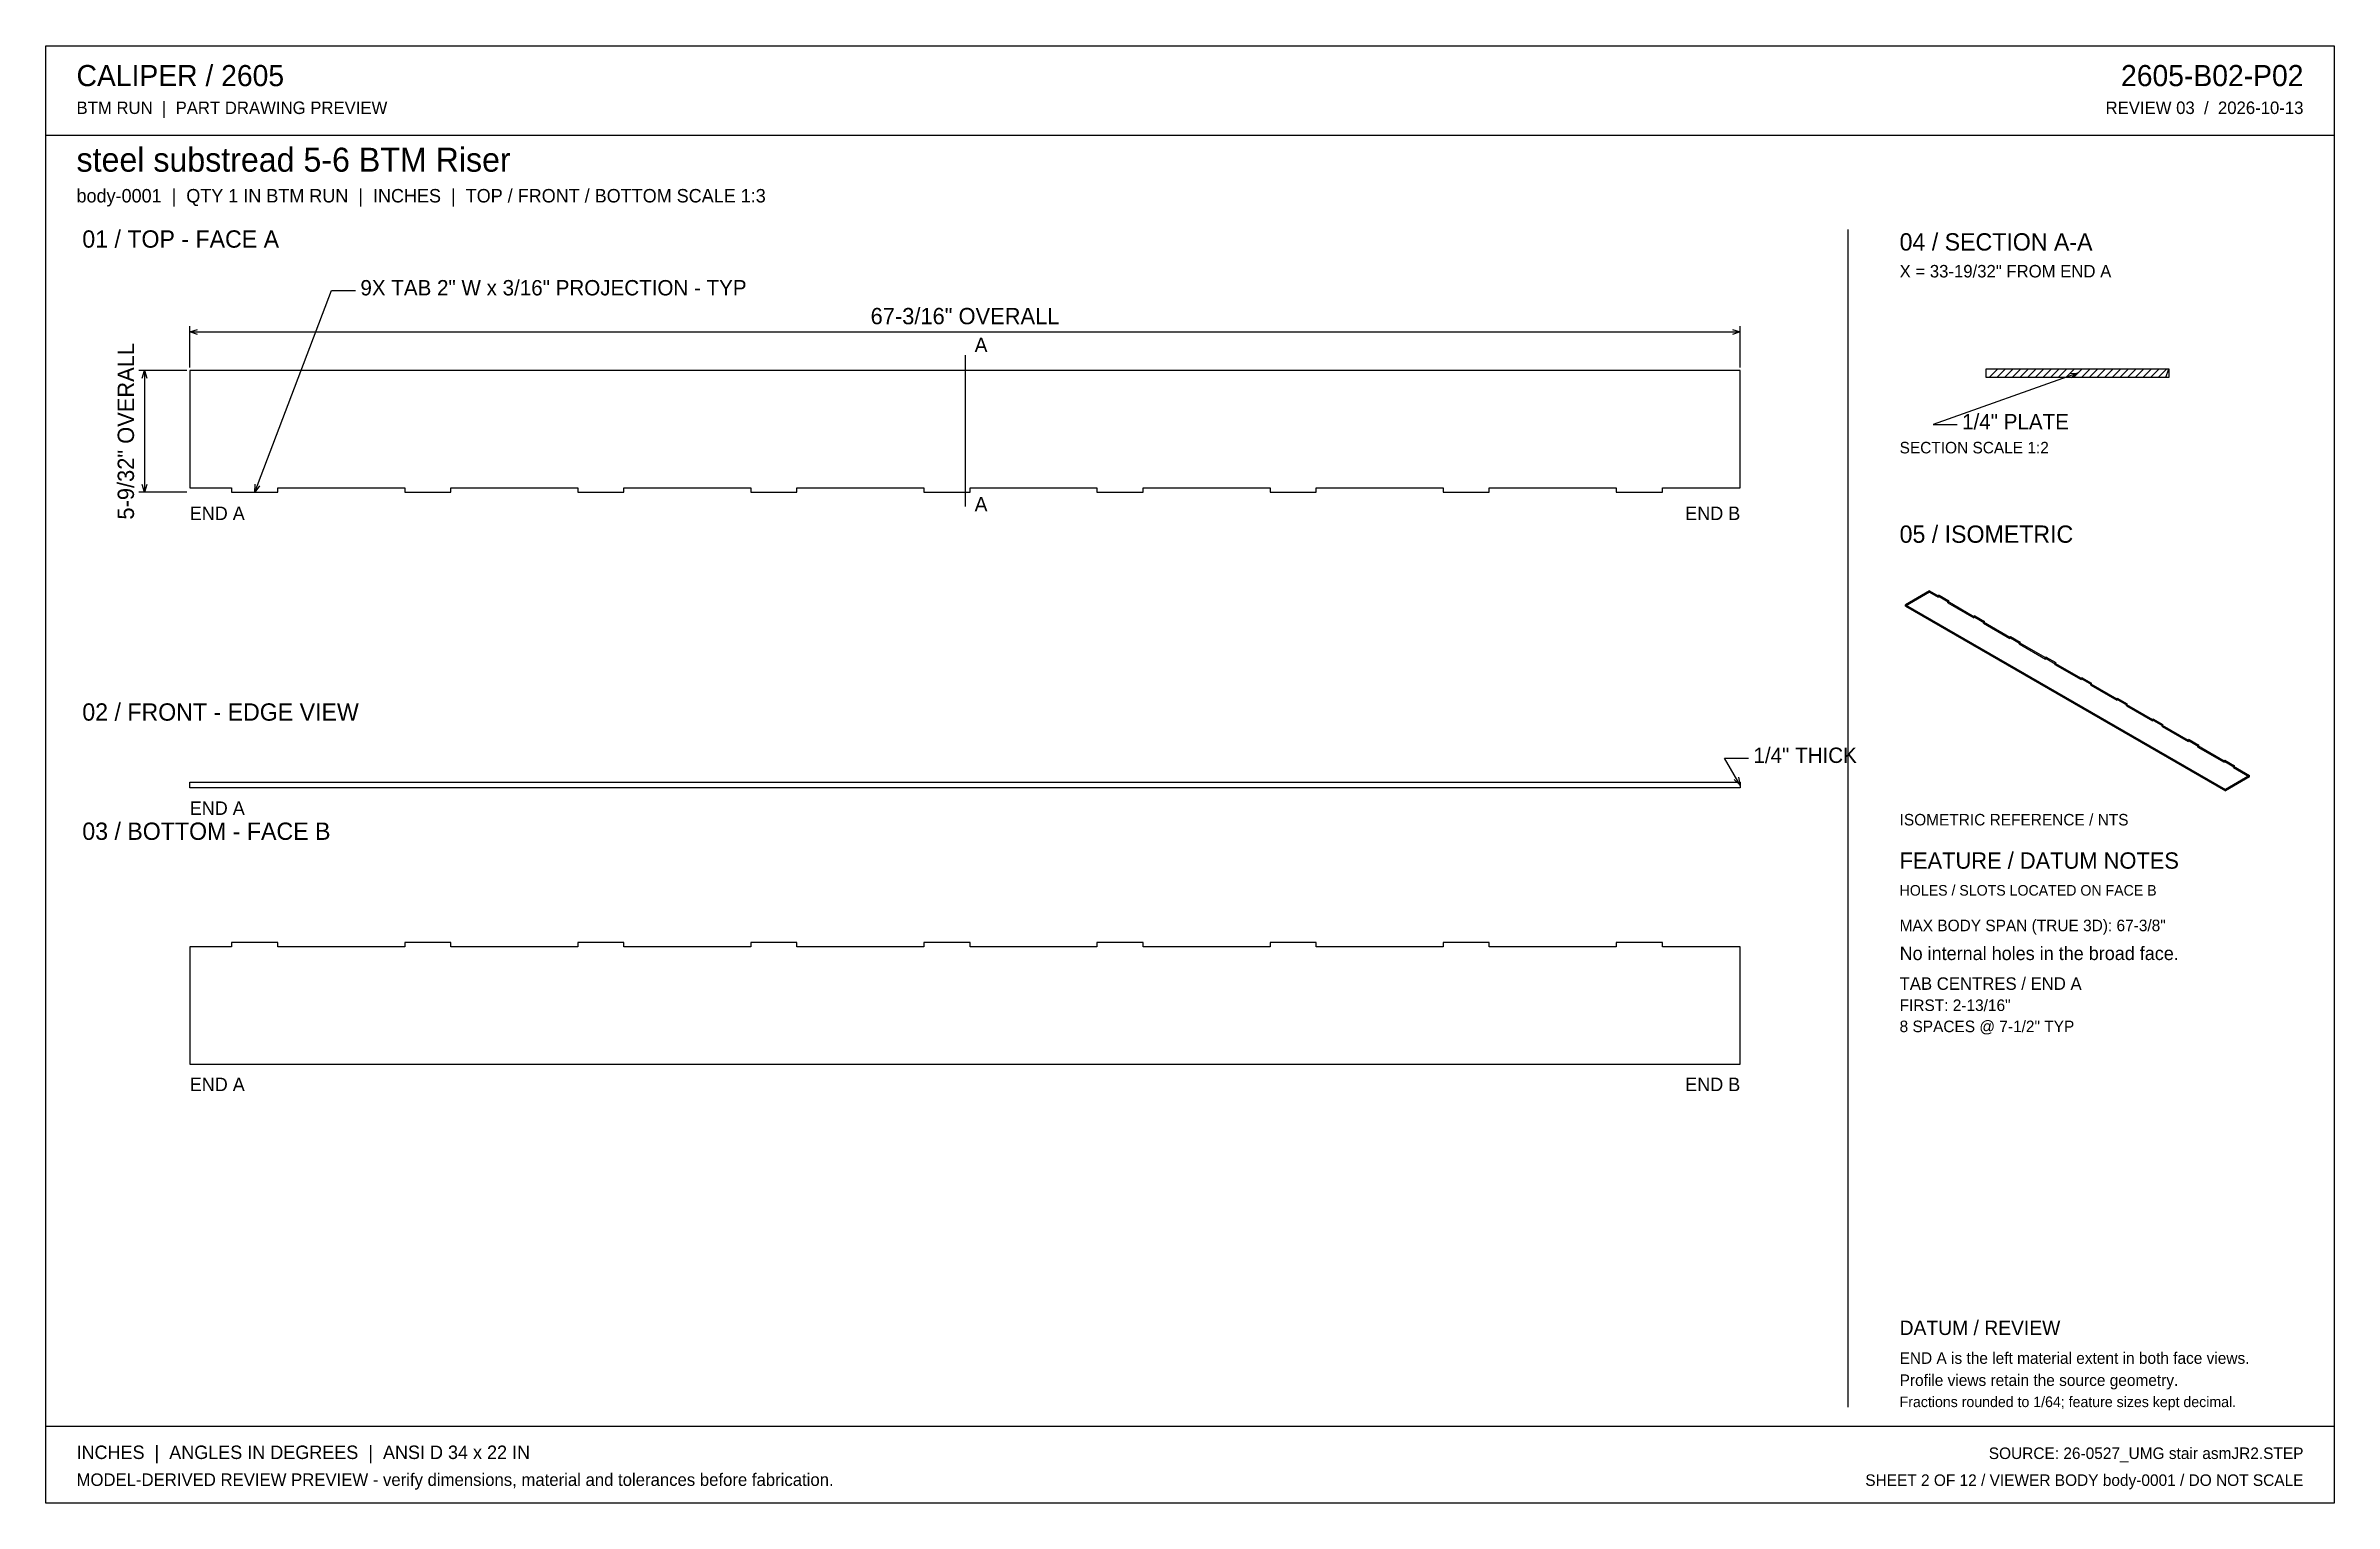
# Model space of a CAD drawing. Header units: inches. Extents: x 1.4 to 100.6, y 1.4 to 64.6.
import ezdxf
from ezdxf.enums import TextEntityAlignment as Align

# ---------------------------------------------------------------- set-up
doc = ezdxf.new("R2010")
doc.units = ezdxf.units.IN
doc.header["$MEASUREMENT"] = 0

msp = doc.modelspace()

# ---------------------------------------------------------------- linework, layer by layer
at = {"layer": 'ANNOTATION'}
for p, q in [((10.469, 45.237), (13.802, 53.972)), ((13.802, 53.972), (14.844, 53.972)), ((7.656, 50.638), (7.656, 52.43)), ((7.656, 52.18), (7.99, 52.284)), ((7.656, 52.18), (74.844, 52.18)), ((7.99, 52.076), (7.656, 52.18)), ((74.51, 52.284), (74.844, 52.18)), ((74.844, 52.18), (74.51, 52.076)), ((74.844, 50.638), (74.844, 52.43)), ((41.25, 51.18), (41.25, 44.612)), ((7.531, 50.513), (5.448, 50.513)), ((5.594, 50.18), (5.698, 50.513)), ((5.698, 50.513), (5.698, 45.237)), ((5.698, 50.513), (5.802, 50.18)), ((89.458, 50.396), (83.208, 48.167)), ((89.109, 50.382), (89.458, 50.396)), ((89.458, 50.396), (89.179, 50.186)), ((83.208, 48.167), (84.25, 48.167)), ((7.531, 45.237), (5.448, 45.237)), ((5.698, 45.237), (5.594, 45.57)), ((5.802, 45.57), (5.698, 45.237)), ((10.469, 45.237), (10.49, 45.585)), ((10.685, 45.511), (10.469, 45.237)), ((74.844, 32.542), (74.167, 33.708)), ((74.167, 33.708), (75.208, 33.708)), ((74.844, 32.542), (74.586, 32.778)), ((74.767, 32.882), (74.844, 32.542))]:
    msp.add_line(p, q, dxfattribs=at)
at = {"layer": 'OUTLINE'}
for p, q in [((1.417, 64.583), (100.583, 64.583)), ((1.417, 1.417), (1.417, 64.583)), ((100.583, 64.583), (100.583, 1.417)), ((1.417, 60.708), (100.583, 60.708)), ((79.5, 56.625), (79.5, 5.583)), ((85.501, 50.583), (93.416, 50.583)), ((85.501, 50.208), (85.501, 50.583)), ((85.626, 50.208), (86.001, 50.583)), ((85.959, 50.208), (86.334, 50.583)), ((86.292, 50.208), (86.667, 50.583)), ((86.626, 50.208), (87.001, 50.583)), ((86.959, 50.208), (87.334, 50.583)), ((87.292, 50.208), (87.667, 50.583)), ((87.626, 50.208), (88.001, 50.583)), ((87.959, 50.208), (88.334, 50.583)), ((88.292, 50.208), (88.667, 50.583)), ((88.626, 50.208), (89.001, 50.583)), ((88.959, 50.208), (89.334, 50.583)), ((89.292, 50.208), (89.667, 50.583)), ((89.626, 50.208), (90.001, 50.583)), ((89.959, 50.208), (90.334, 50.583)), ((90.292, 50.208), (90.667, 50.583)), ((90.626, 50.208), (91.001, 50.583)), ((90.959, 50.208), (91.334, 50.583)), ((91.292, 50.208), (91.667, 50.583)), ((91.626, 50.208), (92.001, 50.583)), ((91.959, 50.208), (92.334, 50.583)), ((92.292, 50.208), (92.667, 50.583)), ((92.626, 50.208), (93.001, 50.583)), ((92.959, 50.208), (93.334, 50.583)), ((93.292, 50.208), (93.416, 50.583)), ((93.416, 50.583), (93.416, 50.208)), ((74.844, 50.513), (7.656, 50.513)), ((7.656, 50.513), (7.656, 45.424)), ((74.844, 45.424), (74.844, 50.513)), ((93.416, 50.208), (85.501, 50.208)), ((7.656, 45.424), (9.469, 45.424)), ((9.469, 45.424), (9.469, 45.237)), ((9.469, 45.237), (11.469, 45.237)), ((11.469, 45.237), (11.469, 45.424)), ((11.469, 45.424), (16.969, 45.424)), ((16.969, 45.424), (16.969, 45.237)), ((16.969, 45.237), (18.969, 45.237)), ((18.969, 45.237), (18.969, 45.424)), ((18.969, 45.424), (24.469, 45.424)), ((24.469, 45.424), (24.469, 45.237)), ((24.469, 45.237), (26.469, 45.237)), ((26.469, 45.237), (26.469, 45.424)), ((26.469, 45.424), (31.969, 45.424)), ((31.969, 45.424), (31.969, 45.237)), ((31.969, 45.237), (33.969, 45.237)), ((33.969, 45.237), (33.969, 45.424)), ((33.969, 45.424), (39.469, 45.424)), ((39.469, 45.424), (39.469, 45.237)), ((39.469, 45.237), (41.469, 45.237)), ((41.469, 45.237), (41.469, 45.424)), ((41.469, 45.424), (46.969, 45.424)), ((46.969, 45.424), (46.969, 45.237)), ((46.969, 45.237), (48.969, 45.237)), ((48.969, 45.237), (48.969, 45.424)), ((48.969, 45.424), (54.469, 45.424)), ((54.469, 45.424), (54.469, 45.237)), ((54.469, 45.237), (56.469, 45.237)), ((56.469, 45.237), (56.469, 45.424)), ((56.469, 45.424), (61.969, 45.424)), ((61.969, 45.424), (61.969, 45.237)), ((61.969, 45.237), (63.969, 45.237)), ((63.969, 45.237), (63.969, 45.424)), ((63.969, 45.424), (69.469, 45.424)), ((69.469, 45.424), (69.469, 45.237)), ((69.469, 45.237), (71.469, 45.237)), ((71.469, 45.237), (71.469, 45.424)), ((71.469, 45.424), (74.844, 45.424)), ((83.05, 40.961), (82, 40.355)), ((83.05, 40.901), (82, 40.295)), ((83.05, 40.961), (83.424, 40.745)), ((83.05, 40.901), (83.05, 40.961)), ((83.05, 40.901), (83.424, 40.685)), ((83.463, 40.767), (83.424, 40.745)), ((83.424, 40.685), (83.424, 40.745)), ((83.463, 40.708), (83.424, 40.685)), ((83.463, 40.767), (83.876, 40.529)), ((83.463, 40.708), (83.463, 40.767)), ((83.463, 40.708), (83.876, 40.469)), ((82, 40.295), (82, 40.355)), ((82, 40.355), (95.866, 32.349)), ((82, 40.295), (95.866, 32.289)), ((83.876, 40.529), (83.837, 40.507)), ((83.837, 40.507), (84.972, 39.851)), ((83.837, 40.447), (83.837, 40.507)), ((83.876, 40.469), (83.837, 40.447)), ((83.837, 40.447), (84.972, 39.792)), ((83.876, 40.469), (83.876, 40.529)), ((85.011, 39.874), (84.972, 39.851)), ((84.972, 39.792), (84.972, 39.851)), ((85.011, 39.814), (84.972, 39.792)), ((85.011, 39.814), (85.011, 39.874)), ((85.011, 39.874), (85.424, 39.635)), ((85.011, 39.814), (85.424, 39.576)), ((85.424, 39.635), (85.385, 39.613)), ((85.385, 39.553), (85.385, 39.613)), ((85.385, 39.613), (86.52, 38.958)), ((85.424, 39.576), (85.385, 39.553)), ((85.385, 39.553), (86.52, 38.898)), ((85.424, 39.576), (85.424, 39.635)), ((86.559, 38.98), (86.52, 38.958)), ((86.52, 38.898), (86.52, 38.958)), ((86.559, 38.92), (86.52, 38.898)), ((86.559, 38.92), (86.559, 38.98)), ((86.559, 38.98), (86.972, 38.742)), ((86.559, 38.92), (86.972, 38.682)), ((86.972, 38.742), (86.933, 38.719)), ((86.933, 38.66), (86.933, 38.719)), ((86.933, 38.719), (88.068, 38.064)), ((86.972, 38.682), (86.933, 38.66)), ((86.972, 38.682), (86.972, 38.742)), ((86.933, 38.66), (88.068, 38.004)), ((88.107, 38.086), (88.068, 38.064)), ((88.068, 38.004), (88.068, 38.064)), ((88.107, 38.027), (88.068, 38.004)), ((88.107, 38.086), (88.519, 37.848)), ((88.107, 38.027), (88.107, 38.086)), ((88.107, 38.027), (88.519, 37.788)), ((88.519, 37.848), (88.481, 37.826)), ((88.481, 37.766), (88.481, 37.826)), ((88.481, 37.826), (89.616, 37.17)), ((88.519, 37.788), (88.481, 37.766)), ((88.481, 37.766), (89.616, 37.111)), ((88.519, 37.788), (88.519, 37.848)), ((89.655, 37.193), (89.616, 37.17)), ((89.616, 37.111), (89.616, 37.17)), ((89.655, 37.133), (89.616, 37.111)), ((89.655, 37.193), (90.067, 36.954)), ((89.655, 37.133), (89.655, 37.193)), ((89.655, 37.133), (90.067, 36.895)), ((90.067, 36.954), (90.029, 36.932)), ((90.029, 36.872), (90.029, 36.932)), ((90.029, 36.932), (91.164, 36.277)), ((90.067, 36.895), (90.029, 36.872)), ((90.029, 36.872), (91.164, 36.217)), ((90.067, 36.895), (90.067, 36.954)), ((91.202, 36.299), (91.164, 36.277)), ((91.164, 36.217), (91.164, 36.277)), ((91.202, 36.239), (91.164, 36.217)), ((91.202, 36.239), (91.202, 36.299)), ((91.202, 36.299), (91.615, 36.061)), ((91.202, 36.239), (91.615, 36.001)), ((91.615, 36.061), (91.577, 36.038)), ((91.577, 36.038), (92.712, 35.383)), ((91.577, 35.979), (91.577, 36.038)), ((91.615, 36.001), (91.577, 35.979)), ((91.577, 35.979), (92.712, 35.323)), ((91.615, 36.001), (91.615, 36.061)), ((92.75, 35.405), (92.712, 35.383)), ((92.712, 35.323), (92.712, 35.383)), ((92.75, 35.346), (92.712, 35.323)), ((92.75, 35.405), (93.163, 35.167)), ((92.75, 35.346), (92.75, 35.405)), ((92.75, 35.346), (93.163, 35.107)), ((93.163, 35.167), (93.124, 35.145)), ((93.124, 35.085), (93.124, 35.145)), ((93.124, 35.145), (94.259, 34.489)), ((93.163, 35.107), (93.124, 35.085)), ((93.124, 35.085), (94.259, 34.43)), ((93.163, 35.107), (93.163, 35.167)), ((94.298, 34.512), (94.259, 34.489)), ((94.259, 34.43), (94.259, 34.489)), ((94.298, 34.452), (94.259, 34.43)), ((94.298, 34.452), (94.298, 34.512)), ((94.298, 34.512), (94.711, 34.273)), ((94.298, 34.452), (94.711, 34.214)), ((94.711, 34.273), (94.672, 34.251)), ((94.672, 34.191), (94.672, 34.251)), ((94.672, 34.251), (95.807, 33.596)), ((94.711, 34.214), (94.672, 34.191)), ((94.672, 34.191), (95.807, 33.536)), ((94.711, 34.214), (94.711, 34.273)), ((95.846, 33.618), (95.807, 33.596)), ((95.807, 33.536), (95.807, 33.596)), ((95.846, 33.558), (95.807, 33.536)), ((95.846, 33.618), (96.259, 33.38)), ((95.846, 33.558), (95.846, 33.618)), ((95.846, 33.558), (96.259, 33.32)), ((96.917, 32.955), (95.866, 32.349)), ((96.917, 32.895), (95.866, 32.289)), ((96.259, 33.38), (96.22, 33.357)), ((96.22, 33.298), (96.22, 33.357)), ((96.22, 33.357), (96.917, 32.955)), ((96.259, 33.32), (96.22, 33.298)), ((96.22, 33.298), (96.917, 32.895)), ((96.259, 33.32), (96.259, 33.38)), ((96.917, 32.895), (96.917, 32.955)), ((7.656, 32.667), (74.844, 32.667)), ((7.656, 32.417), (7.656, 32.667)), ((74.844, 32.417), (7.656, 32.417)), ((74.844, 32.667), (74.844, 32.417)), ((95.866, 32.289), (95.866, 32.349)), ((9.469, 25.534), (7.656, 25.534)), ((7.656, 25.534), (7.656, 20.445)), ((11.469, 25.722), (9.469, 25.722)), ((9.469, 25.722), (9.469, 25.534)), ((11.469, 25.534), (11.469, 25.722)), ((16.969, 25.534), (11.469, 25.534)), ((18.969, 25.722), (16.969, 25.722)), ((16.969, 25.722), (16.969, 25.534)), ((18.969, 25.534), (18.969, 25.722)), ((24.469, 25.534), (18.969, 25.534)), ((26.469, 25.722), (24.469, 25.722)), ((24.469, 25.722), (24.469, 25.534)), ((26.469, 25.534), (26.469, 25.722)), ((31.969, 25.534), (26.469, 25.534)), ((33.969, 25.722), (31.969, 25.722)), ((31.969, 25.722), (31.969, 25.534)), ((33.969, 25.534), (33.969, 25.722)), ((39.469, 25.534), (33.969, 25.534)), ((41.469, 25.722), (39.469, 25.722)), ((39.469, 25.722), (39.469, 25.534)), ((41.469, 25.534), (41.469, 25.722)), ((46.969, 25.534), (41.469, 25.534)), ((48.969, 25.722), (46.969, 25.722)), ((46.969, 25.722), (46.969, 25.534)), ((48.969, 25.534), (48.969, 25.722)), ((54.469, 25.534), (48.969, 25.534)), ((56.469, 25.722), (54.469, 25.722)), ((54.469, 25.722), (54.469, 25.534)), ((56.469, 25.534), (56.469, 25.722)), ((61.969, 25.534), (56.469, 25.534)), ((63.969, 25.722), (61.969, 25.722)), ((61.969, 25.722), (61.969, 25.534)), ((63.969, 25.534), (63.969, 25.722)), ((69.469, 25.534), (63.969, 25.534)), ((71.469, 25.722), (69.469, 25.722)), ((69.469, 25.722), (69.469, 25.534)), ((71.469, 25.534), (71.469, 25.722)), ((74.844, 25.534), (71.469, 25.534)), ((74.844, 20.445), (74.844, 25.534)), ((7.656, 20.445), (74.844, 20.445)), ((1.417, 4.75), (100.583, 4.75)), ((100.583, 1.417), (1.417, 1.417))]:
    msp.add_line(p, q, dxfattribs=at)

# ---------------------------------------------------------------- texts
at = {"layer": 'ANNOTATION'}
for s, height, p in [('CALIPER / 2605', 0.91667, (2.75, 62.833)), ('BTM RUN  |  PART DRAWING PREVIEW', 0.54167, (2.75, 61.625)), ('steel substread 5-6 BTM Riser', 1.04167, (2.75, 59.125)), ('body-0001  |  QTY 1 IN BTM RUN  |  INCHES  |  TOP / FRONT / BOTTOM SCALE 1:3', 0.58333, (2.75, 57.792)), ('01 / TOP - FACE A', 0.75, (3, 55.833)), ('04 / SECTION A-A', 0.75, (81.75, 55.708)), ('X = 33-19/32" FROM END A', 0.54167, (81.75, 54.542)), ('9X TAB 2" W x 3/16" PROJECTION - TYP', 0.66667, (15.052, 53.763)), ('A', 0.625, (41.667, 51.305)), ('1/4" PLATE', 0.6667, (84.458, 47.958)), ('SECTION SCALE 1:2', 0.5, (81.75, 46.917)), ('A', 0.625, (41.667, 44.403)), ('END A', 0.5833, (7.656, 44.028)), ('05 / ISOMETRIC', 0.75, (81.75, 43.042)), ('02 / FRONT - EDGE VIEW', 0.75, (3, 35.333)), ('1/4" THICK', 0.6667, (75.417, 33.5)), ('END A', 0.5833, (7.656, 31.25)), ('03 / BOTTOM - FACE B', 0.75, (3, 30.167)), ('ISOMETRIC REFERENCE / NTS', 0.5, (81.75, 30.792)), ('FEATURE / DATUM NOTES', 0.70833, (81.75, 28.917)), ('HOLES / SLOTS LOCATED ON FACE B', 0.45833, (81.75, 27.75)), ('MAX BODY SPAN (TRUE 3D): 67-3/8"', 0.5, (81.75, 26.208)), ('No internal holes in the broad face.', 0.58333, (81.75, 24.958)), ('TAB CENTRES / END A', 0.54167, (81.75, 23.667)), ('FIRST: 2-13/16"', 0.5, (81.75, 22.75)), ('8 SPACES @ 7-1/2" TYP', 0.5, (81.75, 21.833)), ('END A', 0.5833, (7.656, 19.278)), ('DATUM / REVIEW', 0.625, (81.75, 8.708)), ('END A is the left material extent in both face views.', 0.5, (81.75, 7.458)), ('Profile views retain the source geometry.', 0.5, (81.75, 6.5)), ('Fractions rounded to 1/64; feature sizes kept decimal.', 0.45833, (81.75, 5.583)), ('INCHES  |  ANGLES IN DEGREES  |  ANSI D 34 x 22 IN', 0.58333, (2.75, 3.333)), ('MODEL-DERIVED REVIEW PREVIEW - verify dimensions, material and tolerances before fabrication.', 0.54167, (2.75, 2.167))]:
    msp.add_text(s, height=height, dxfattribs=at).set_placement(p)
for s, height, p in [('2605-B02-P02', 0.91667, (99.25, 62.833)), ('REVIEW 03  /  2026-10-13', 0.54167, (99.25, 61.625)), ('END B', 0.5833, (74.844, 44.028)), ('END B', 0.5833, (74.844, 19.278)), ('SOURCE: 26-0527_UMG stair asmJR2.STEP', 0.5, (99.25, 3.333)), ('SHEET 2 OF 12 / VIEWER BODY body-0001 / DO NOT SCALE', 0.5, (99.25, 2.167))]:
    msp.add_text(s, height=height, dxfattribs=at).set_placement(p, align=Align.RIGHT)
msp.add_text('67-3/16" OVERALL', height=0.70833, dxfattribs=at).set_placement((41.25, 52.513), align=Align.CENTER)
msp.add_text('5-9/32" OVERALL', height=0.70833, rotation=90, dxfattribs=at).set_placement((5.24, 47.875), align=Align.CENTER)

doc.saveas('drawing.dxf')
